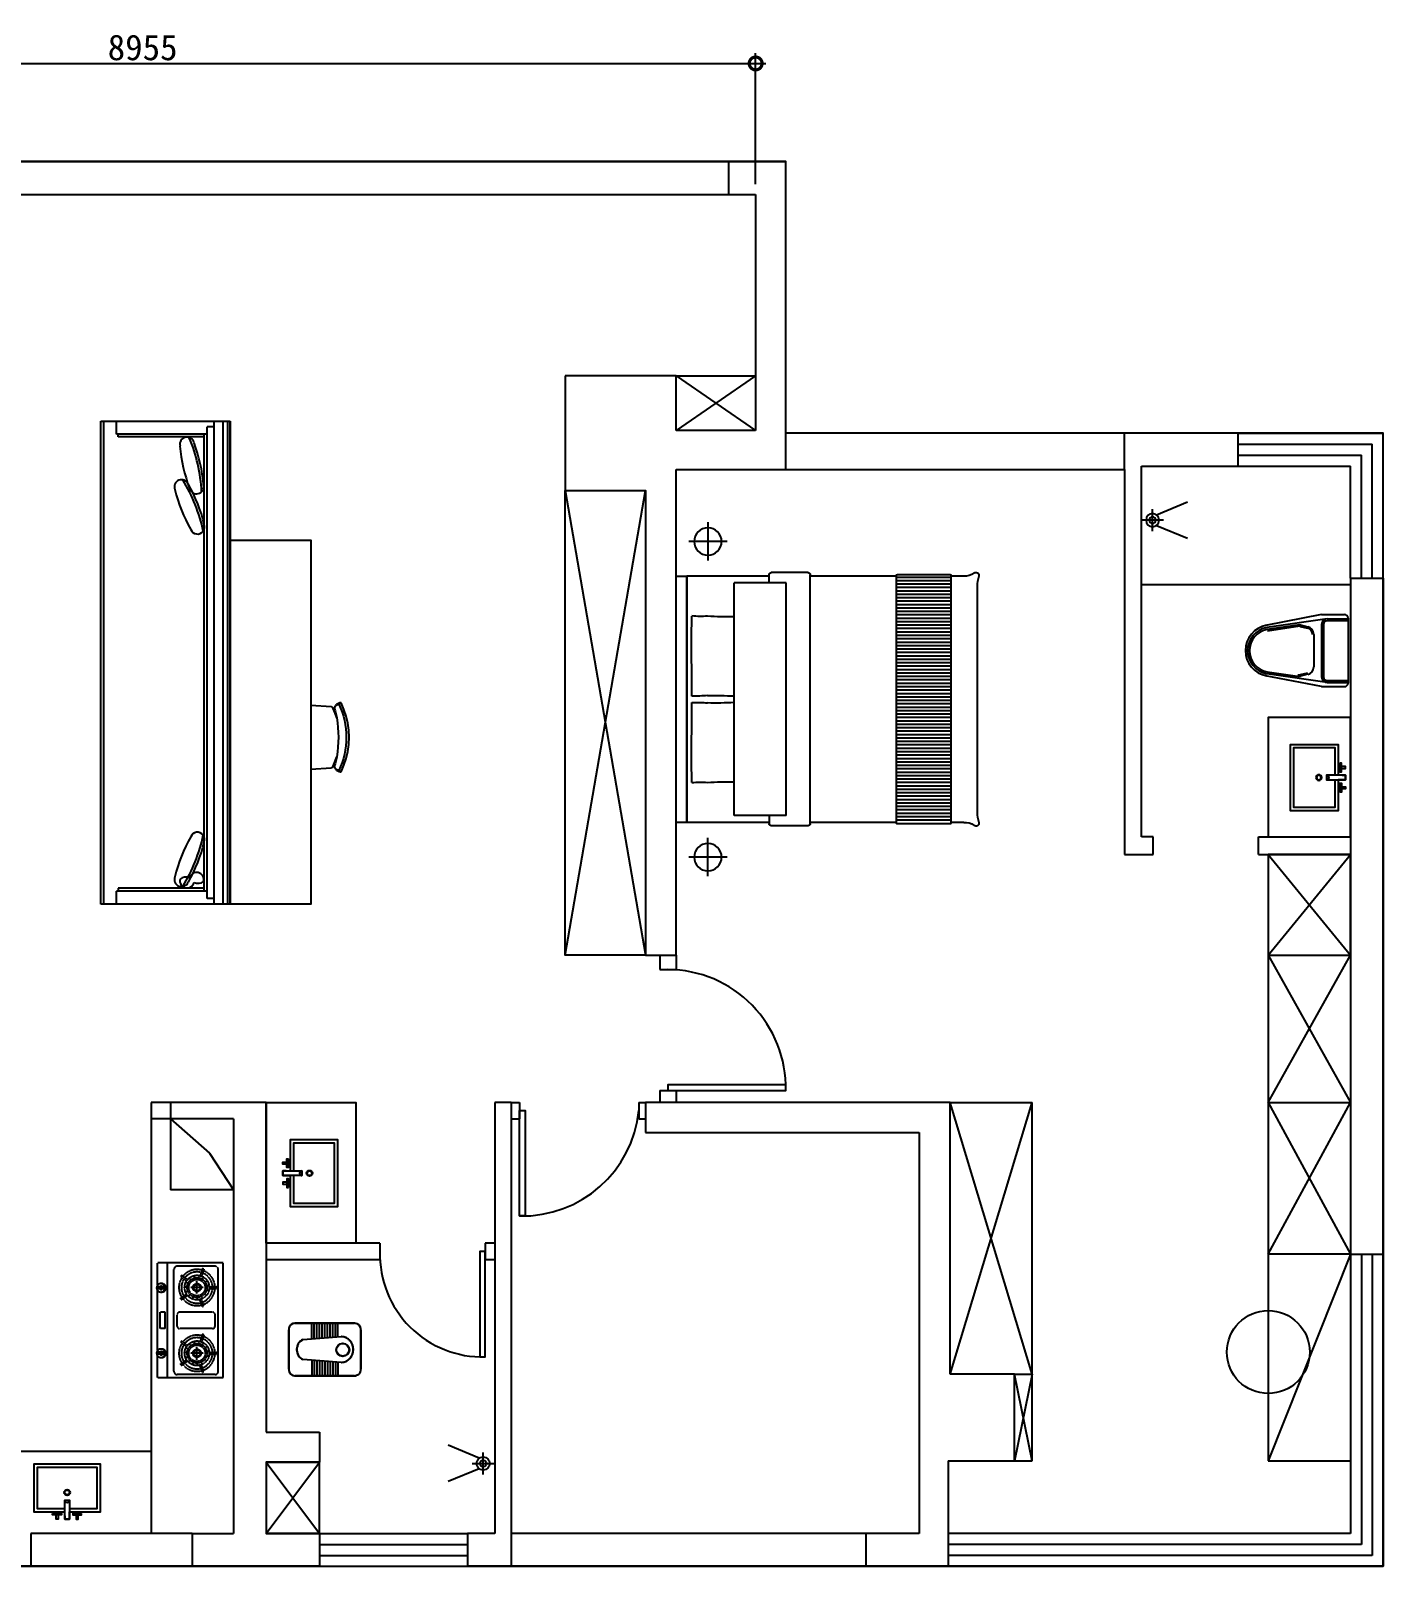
# Model space of a CAD drawing. Header units: millimetres. Extents: x -33522418 to 16198808, y -126322335 to -58690945.
# Drawn here: x -15893960 to -15884080, y -63962426 to -63951205 of the extents above; entities that cross this region are included whole.
import ezdxf

# ---------------------------------------------------------------- set-up
doc = ezdxf.new("R2010")
doc.units = ezdxf.units.MM
doc.header["$LTSCALE"] = 10
doc.header["$PDMODE"] = 3
doc.linetypes.add('DASH', pattern=[0.35, 0.25, -0.1])
for name, color, linetype in [('FF-FURN', 51, 'Continuous'), ('LAYER3', 4, 'Continuous'), ('LAYER4', 7, 'Continuous'), ('TOP', 7, 'Continuous'), ('家具内线', 8, 'Continuous'), ('家具外线', 4, 'Continuous')]:
    doc.layers.add(name, color=color, linetype=linetype)
doc.styles.get("Standard").update_dxf_attribs({"font": 'simkai.ttf'})
doc.dimstyles.new('75', dxfattribs={"dimscale": 75, "dimtxt": 2.5, "dimasz": 2.5, "dimexe": 1, "dimexo": 1, "dimgap": 0.3, "dimtad": 2, "dimdec": 0, "dimtxsty": 'Standard', "dimblk": 'DOTSMALL', "dimcen": 0.7, "dimdle": 1, "dimclrd": 1, "dimclre": 1, "dimclrt": 2, "dimadec": 0, "dimazin": 0, "dimtfac": 1, "dimtdec": 0, "dimtix": 1, "dimtmove": 2, "dimatfit": 3, "dimldrblk": 'DOTSMALL', "dimfxl": 1, "dimarcsym": 0})

# ---------------------------------------------------------------- blocks, each defined once
blk = doc.blocks.new('_DotSmall')
at = {"color": 0, "linetype": 'ByBlock', "const_width": 0.5}
blk.add_lwpolyline([(-0.0625, 0, 1), (0.0625, 0, 1)], format="xyb", close=True, dxfattribs=at)
blk = doc.blocks.new('*D812')
at = {"color": 1, "lineweight": -2, "transparency": 16777216}
for p, q in [((-15897620, -63952326), (-15897620, -63951369)), ((-15888665, -63952326), (-15888665, -63951369)), ((-15897695, -63951444), (-15888590, -63951444))]:
    blk.add_line(p, q, dxfattribs=at)
at = {"layer": 'Defpoints', "color": 0, "transparency": 16777216}
for p in [(-15888665, -63951444), (-15897620, -63952401), (-15888665, -63952401)]:
    blk.add_point(p, dxfattribs=at)
at = {"color": 1, "lineweight": -2, "transparency": 16777216, "xscale": 187.5, "yscale": 187.5, "zscale": 187.5, "rotation": 180}
blk.add_blockref('_DotSmall', (-15897620, -63951444), dxfattribs=at)
at = {"color": 1, "lineweight": -2, "transparency": 16777216, "xscale": 187.5, "yscale": 187.5, "zscale": 187.5}
blk.add_blockref('_DotSmall', (-15888665, -63951444), dxfattribs=at)
at = {"color": 2, "transparency": 16777216, "insert": (-15893143, -63951328), "char_height": 187.5, "attachment_point": 5}
blk.add_mtext('8955', dxfattribs=at)
blk = doc.blocks.new('werrqerqew')
at = {"linetype": 'DASH', "ltscale": 0.5}
for p, q in [((7933, 154369), (7933, 153529)), ((7933, 154369), (8413, 154369)), ((7969, 154321), (7969, 153577)), ((7993, 154345), (8269, 154345)), ((8293, 154321), (8293, 153577)), ((8341, 154369), (8341, 153529)), ((8413, 154369), (8413, 154208)), ((8413, 154170), (8413, 153730)), ((8413, 153692), (8413, 153529)), ((7933, 153529), (8413, 153529)), ((7993, 153553), (8269, 153553))]:
    blk.add_line(p, q, dxfattribs=at)
at = {"color": 251, "linetype": 'DASH', "ltscale": 0.5}
for p, q in [((8076, 154324), (8092, 154273)), ((8087, 154328), (8104, 154276)), ((8035, 154195), (7981, 154195)), ((8035, 154183), (7981, 154183)), ((8036, 154175), (8054, 154178)), ((8038, 154212), (8055, 154207)), ((8055, 154245), (8069, 154234)), ((8077, 154189), (8172, 154189)), ((8084, 154269), (8092, 154253)), ((8120, 154279), (8121, 154261)), ((8125, 154236), (8125, 154143)), ((8157, 154273), (8151, 154256)), ((8189, 154252), (8176, 154240)), ((8209, 154221), (8192, 154215)), ((8239, 154277), (8195, 154246)), ((8215, 154184), (8197, 154185)), ((8246, 154268), (8202, 154236)), ((8368, 154196), (8368, 154182)), ((8368, 154196), (8419, 154196)), ((8368, 154182), (8418, 154182)), ((8049, 154140), (8065, 154150)), ((8074, 154054), (8091, 154106)), ((8076, 154113), (8086, 154128)), ((8085, 154050), (8102, 154102)), ((8111, 154100), (8114, 154118)), ((8148, 154102), (8144, 154119)), ((8182, 154119), (8170, 154133)), ((8205, 154148), (8189, 154156)), ((8237, 154098), (8194, 154131)), ((8244, 154108), (8201, 154140)), ((7993, 153991), (7993, 153907)), ((8011, 154009), (8251, 154009)), ((8269, 153991), (8269, 153907)), ((8358, 154009), (8394, 154009)), ((8358, 154009), (8358, 153889)), ((8394, 154009), (8394, 153889)), ((8011, 153889), (8251, 153889)), ((8076, 153844), (8092, 153793)), ((8087, 153848), (8104, 153796)), ((8358, 153889), (8394, 153889)), ((8038, 153732), (8055, 153727)), ((8055, 153765), (8069, 153754)), ((8084, 153789), (8092, 153773)), ((8120, 153799), (8121, 153781)), ((8125, 153755), (8125, 153662)), ((8157, 153793), (8151, 153776)), ((8189, 153772), (8176, 153760)), ((8209, 153741), (8192, 153735)), ((8239, 153797), (8195, 153766)), ((8246, 153788), (8202, 153756)), ((8035, 153715), (7981, 153715)), ((8035, 153703), (7981, 153703)), ((8036, 153695), (8054, 153698)), ((8049, 153660), (8065, 153670)), ((8074, 153574), (8091, 153626)), ((8076, 153633), (8086, 153648)), ((8077, 153709), (8172, 153709)), ((8085, 153570), (8102, 153622)), ((8111, 153620), (8114, 153638)), ((8148, 153622), (8144, 153639)), ((8182, 153639), (8170, 153653)), ((8205, 153668), (8189, 153676)), ((8237, 153618), (8194, 153651)), ((8215, 153704), (8197, 153705)), ((8244, 153628), (8201, 153660)), ((8368, 153718), (8368, 153703)), ((8368, 153718), (8419, 153718)), ((8368, 153703), (8418, 153703))]:
    blk.add_line(p, q, dxfattribs=at)
for centre, radius in [((8125, 154189), 90), ((8125, 154189), 72), ((8125, 154189), 60), ((8125, 154189), 30), ((8125, 154189), 24), ((8125, 153709), 90), ((8125, 153709), 72), ((8125, 153709), 60), ((8125, 153709), 30), ((8125, 153709), 24)]:
    blk.add_circle(centre, radius, dxfattribs=at)
at = {"linetype": 'DASH', "ltscale": 0.5}
for centre, start, end in [((7993, 154321), 90, 180), ((8269, 154321), 0, 90), ((7993, 153577), 180, 270), ((8269, 153577), 270, 0)]:
    blk.add_arc(centre, 24, start, end, dxfattribs=at)
at = {"color": 251, "linetype": 'DASH', "ltscale": 0.5}
for centre, radius, start, end in [((8125, 154189), 132, 110.148, 177.3947), ((8125, 154189), 114, 110.5597, 176.983), ((8125, 154189), 144, 105.1548, 109.9308), ((8125, 154189), 132, 38.148, 104.9375), ((8125, 154189), 114, 38.5597, 104.5258), ((8125, 154189), 144, 177.612, 182.388), ((8125, 154189), 132, 182.6053, 248.9375), ((8125, 154189), 114, 183.017, 248.5258), ((8125, 154189), 114, 326.5597, 32.5258), ((8125, 154189), 132, 326.148, 32.9375), ((8125, 154189), 144, 33.1548, 37.9308), ((8381, 154189), 30.8, 157.5, 180), ((8381, 154189), 30.8, 180, 202.5), ((8381, 154189), 30.8, 135, 157.5), ((8381, 154189), 30.8, 202.5, 225), ((8389, 154189), 30.8, 157.5, 180), ((8389, 154189), 30.8, 180, 202.5), ((8381, 154189), 30.8, 112.5, 135), ((8389, 154189), 30.8, 135, 157.5), ((8389, 154189), 30.8, 202.5, 225), ((8389, 154189), 30.8, 112.5, 135), ((8381, 154189), 30.8, 90, 112.5), ((8389, 154189), 30.8, 90, 112.5), ((8386, 154189), 11.7, 34.9148, 145.0852), ((8386, 154189), 11.7, 221.223, 318.777), ((8381, 154189), 30.8, 82.9577, 90), ((8389, 154189), 30.8, 67.5, 90), ((8389, 154189), 30.8, 45, 67.5), ((8389, 154189), 30.8, 22.5, 45), ((8389, 154189), 30.8, 315, 337.5), ((8389, 154189), 30.8, 0, 22.5), ((8389, 154189), 30.8, 337.5, 0), ((8125, 154189), 132, 254.148, 320.9375), ((8125, 154189), 114, 254.5597, 320.5258), ((8125, 154189), 144, 321.1548, 325.9308), ((8381, 154189), 30.8, 225, 247.5), ((8389, 154189), 30.8, 225, 247.5), ((8381, 154189), 30.8, 247.5, 270), ((8389, 154189), 30.8, 247.5, 270), ((8381, 154189), 30.8, 270, 277.0423), ((8389, 154189), 30.8, 270, 292.5), ((8389, 154189), 30.8, 292.5, 315), ((8011, 153991), 18, 90, 180), ((8125, 154189), 144, 249.1548, 253.9308), ((8251, 153991), 18, 0, 90), ((8011, 153907), 18, 180, 270), ((8125, 153709), 144, 105.1548, 109.9308), ((8125, 153709), 132, 38.148, 104.9375), ((8251, 153907), 18, 270, 0), ((8125, 153709), 132, 110.148, 177.3947), ((8125, 153709), 114, 110.5597, 176.983), ((8125, 153709), 114, 38.5597, 104.5258), ((8125, 153709), 114, 326.5597, 32.5258), ((8125, 153709), 132, 326.148, 32.9375), ((8125, 153709), 144, 33.1548, 37.9308), ((8381, 153711), 30.8, 135, 157.5), ((8381, 153711), 30.8, 112.5, 135), ((8389, 153711), 30.8, 135, 157.5), ((8389, 153711), 30.8, 112.5, 135), ((8381, 153711), 30.8, 90, 112.5), ((8389, 153711), 30.8, 90, 112.5), ((8381, 153711), 30.8, 82.9577, 90), ((8389, 153711), 30.8, 67.5, 90), ((8389, 153711), 30.8, 45, 67.5), ((8389, 153711), 30.8, 22.5, 45), ((8125, 153709), 144, 177.612, 182.388), ((8125, 153709), 132, 182.6053, 248.9375), ((8125, 153709), 114, 183.017, 248.5258), ((8125, 153709), 132, 254.148, 320.9375), ((8125, 153709), 114, 254.5597, 320.5258), ((8125, 153709), 144, 321.1548, 325.9308), ((8381, 153711), 30.8, 157.5, 180), ((8381, 153711), 30.8, 180, 202.5), ((8381, 153711), 30.8, 202.5, 225), ((8389, 153711), 30.8, 157.5, 180), ((8389, 153711), 30.8, 180, 202.5), ((8381, 153711), 30.8, 225, 247.5), ((8389, 153711), 30.8, 202.5, 225), ((8389, 153711), 30.8, 225, 247.5), ((8381, 153711), 30.8, 247.5, 270), ((8386, 153711), 11.7, 34.9148, 145.0852), ((8389, 153711), 30.8, 247.5, 270), ((8386, 153711), 11.7, 221.223, 318.777), ((8381, 153711), 30.8, 270, 277.0423), ((8389, 153711), 30.8, 270, 292.5), ((8389, 153711), 30.8, 292.5, 315), ((8389, 153711), 30.8, 315, 337.5), ((8389, 153711), 30.8, 0, 22.5), ((8389, 153711), 30.8, 337.5, 0), ((8125, 153709), 144, 249.1548, 253.9308)]:
    blk.add_arc(centre, radius, start, end, dxfattribs=at)
blk = doc.blocks.new('A$C00aeb442')
at = {"color": 4, "ltscale": 3}
for p, q in [((0, 3530), (115, 3530)), ((0, 0), (0, 3530)), ((115, 3530), (829, 3530)), ((829, 3530), (945, 3530)), ((829, 0), (829, 3530)), ((945, 3530), (945, 0)), ((115, 0), (0, 0)), ((829, 0), (115, 0)), ((945, 0), (829, 0))]:
    blk.add_line(p, q, dxfattribs=at)
at = {"color": 250, "ltscale": 3}
for p, q in [((21, 0), (21, 3530)), ((115, 3435), (115, 3530)), ((829, 3488), (776, 3488)), ((776, 42), (776, 3488)), ((893, 0), (893, 3530)), ((928, 0), (928, 3530)), ((776, 3435), (115, 3435)), ((127, 3414), (127, 3435)), ((755, 3414), (127, 3414)), ((755, 94), (755, 3435)), ((127, 116), (127, 94)), ((755, 116), (127, 116)), ((115, 0), (115, 94)), ((776, 94), (115, 94)), ((829, 42), (776, 42))]:
    blk.add_line(p, q, dxfattribs=at)
for centre, radius, start, end in [((630, 3361), 52.5, 12.7946, 192.7946), ((-449, 2952), 1187, 2.9555, 22.6337), ((-431, 2956), 1187, 5.1665, 20.4228), ((1760, 3454), 1187, 185.1665, 200.4228), ((590, 3049), 52.5, 21.7296, 201.7296), ((1692, 3319), 1187, 194.1014, 209.3577), ((-413, 2480), 1187, 11.8905, 31.5687), ((-395, 2487), 1187, 14.1014, 29.3577), ((700, 3051), 52.5, 192.7946, 12.7946), ((706, 2757), 52.5, 201.7296, 21.7296), ((1692, -89), 1187, 150.6423, 165.8986), ((-413, 750), 1187, 328.4313, 348.1095), ((-395, 743), 1187, 330.6423, 345.8986), ((706, 473), 52.5, 338.2704, 158.2704), ((700, 179), 52.5, 347.2054, 167.2054), ((590, 181), 52.5, 158.2704, 338.2704), ((630, 171), 52.5, 167.2054, 347.2054), ((619, 134), 63.8, 62.5342, 129.2166), ((711, 216), 63.8, 242.5342, 309.2166)]:
    blk.add_arc(centre, radius, start, end, dxfattribs=at)
at = {"layer": 'LAYER4', "lineweight": -2}
blk.add_line((945, 125), (945, 3530), dxfattribs=at)
blk = doc.blocks.new('TUY')
at = {"color": 1, "extrusion": (-3.78179e-09, 3.15514e-09, -1)}
for p, q in [((411979, -863752, 0), (412027, -863732, 0)), ((411979, -863757, 0), (411979, -863752, 0)), ((411980, -863762, 0), (411979, -863757, 0)), ((411981, -863767, 0), (411980, -863762, 0)), ((411983, -863772, 0), (411981, -863767, 0)), ((411985, -863777, 0), (411983, -863772, 0)), ((411988, -863781, 0), (411985, -863777, 0)), ((412027, -863732, 0), (412076, -863716, 0)), ((412076, -863716, 0), (412127, -863704, 0)), ((412127, -863704, 0), (412178, -863697, 0)), ((412178, -863697, 0), (412230, -863695, 0)), ((412230, -863695, 0), (412282, -863697, 0)), ((412282, -863697, 0), (412334, -863704, 0)), ((412334, -863704, 0), (412385, -863716, 0)), ((412385, -863716, 0), (412434, -863732, 0)), ((412434, -863732, 0), (412482, -863752, 0)), ((412475, -863777, 0), (412473, -863781, 0)), ((412478, -863772, 0), (412475, -863777, 0)), ((412479, -863767, 0), (412478, -863772, 0)), ((412481, -863762, 0), (412479, -863767, 0)), ((412482, -863757, 0), (412481, -863762, 0)), ((412482, -863752, 0), (412482, -863757, 0)), ((411991, -863786, 0), (411988, -863781, 0)), ((411995, -863790, 0), (411991, -863786, 0)), ((411998, -863793, 0), (411995, -863790, 0)), ((412002, -863796, 0), (411998, -863793, 0)), ((411998, -863974, 0), (412008, -863826, 0)), ((412007, -863799, 0), (412002, -863796, 0)), ((412011, -863802, 0), (412007, -863799, 0)), ((412008, -863826, 0), (412009, -863823, 0)), ((412009, -863821, 0), (412010, -863819, 0)), ((412009, -863823, 0), (412009, -863821, 0)), ((412010, -863819, 0), (412012, -863817, 0)), ((412016, -863804, 0), (412011, -863802, 0)), ((412012, -863817, 0), (412013, -863815, 0)), ((412013, -863815, 0), (412015, -863814, 0)), ((412015, -863814, 0), (412016, -863812, 0)), ((412036, -863795, 0), (412016, -863804, 0)), ((412016, -863812, 0), (412018, -863811, 0)), ((412018, -863811, 0), (412020, -863810, 0)), ((412020, -863810, 0), (412088, -863785, 0)), ((412088, -863785, 0), (412036, -863795, 0)), ((412372, -863785, 0), (412407, -863796, 0)), ((412424, -863795, 0), (412372, -863785, 0)), ((412372, -863785, 0), (412372, -863785, 0)), ((412407, -863796, 0), (412441, -863810, 0)), ((412445, -863804, 0), (412424, -863795, 0)), ((412441, -863810, 0), (412442, -863811, 0)), ((412442, -863811, 0), (412444, -863812, 0)), ((412444, -863812, 0), (412446, -863814, 0)), ((412449, -863802, 0), (412445, -863804, 0)), ((412446, -863814, 0), (412448, -863815, 0)), ((412448, -863815, 0), (412449, -863817, 0)), ((412454, -863799, 0), (412449, -863802, 0)), ((412449, -863817, 0), (412450, -863819, 0)), ((412450, -863819, 0), (412451, -863821, 0)), ((412451, -863821, 0), (412452, -863823, 0)), ((412452, -863823, 0), (412453, -863826, 0)), ((412453, -863826, 0), (412463, -863974, 0)), ((412458, -863796, 0), (412454, -863799, 0)), ((412462, -863793, 0), (412458, -863796, 0)), ((412466, -863790, 0), (412462, -863793, 0)), ((412470, -863786, 0), (412466, -863790, 0)), ((412473, -863781, 0), (412470, -863786, 0))]:
    blk.add_line(p, q, dxfattribs=at)
at = {"color": 1}
blk.add_line((412482, -863752, 0), (412473, -863770, 0), dxfattribs=at)
at = {"color": 1, "extrusion": (3.78179e-09, -3.15514e-09, 1), "elevation": 0}
blk.add_lwpolyline([(411979, -863752), (411987, -863770)], dxfattribs=at)
at = {"color": 8}
blk.add_arc((412230, -864281, 0), 566, 64.5634, 115.4366, dxfattribs=at)
at = {"color": 1}
for centre, start, end in [((412045, -863750, 0), 198.98, 241.563), ((412415, -863750, 0), 298.437, 341.02)]:
    blk.add_arc(centre, 61.4, start, end, dxfattribs=at)
at = {"layer": 'FF-FURN', "color": 1}
blk.add_arc((412230, -864630, 0), 857, 80.4524, 99.5476, dxfattribs=at)
blk = doc.blocks.new('dser55555')
at = {"ltscale": 3, "extrusion": (0, 0, -1)}
for p, q in [((752482, 195764), (752482, 195414)), ((753082, 195414), (753082, 195764)), ((752482, 195414), (752700, 195414)), ((752761, 195379), (752761, 195348)), ((752761, 195348), (752803, 195348)), ((752803, 195348), (752803, 195414)), ((752803, 195414), (753082, 195414))]:
    blk.add_line(p, q, dxfattribs=at)
at = {"ltscale": 3}
for points in [[(752803, 195414), (753082, 195414), (753082, 195844), (752482, 195844), (752482, 195414), (752700, 195414)], [(752803, 195444), (753052, 195444), (753052, 195814), (752512, 195814), (752512, 195444), (752761, 195444)], [(752761, 195391), (752761, 195521), (752803, 195521), (752803, 195348), (752761, 195348), (752761, 195391)], [(752700, 195386), (752700, 195348), (752682, 195348), (752682, 195386)], [(752700, 195414), (752761, 195414)], [(752864, 195386), (752864, 195348), (752882, 195348), (752882, 195386)]]:
    blk.add_lwpolyline(points, dxfattribs=at)
for points in [[(752651, 195399), (752731, 195399), (752731, 195386), (752651, 195386)], [(752912, 195399), (752833, 195399), (752833, 195386), (752912, 195386)]]:
    blk.add_lwpolyline(points, close=True, dxfattribs=at)
blk.add_circle((752782, 195589), 26, dxfattribs=at)
at = {"color": 8, "ltscale": 3}
blk.add_circle((752782, 195589), 21, dxfattribs=at)
blk.add_arc((752782, 195521), 21.1, 180, 0, dxfattribs=at)
blk = doc.blocks.new('A$C42B20C4F')
at = {"layer": '家具内线', "lineweight": -3}
for p, q in [((113, 360), (0, 360)), ((112, 341), (0, 341)), ((118, 425), (96, 144)), ((120, 425), (98, 144)), ((286, 144), (264, 425)), ((288, 144), (266, 425)), ((271, 360), (384, 360)), ((272, 341), (384, 341)), ((110, 322), (0, 322)), ((109, 302), (0, 302)), ((107, 283), (0, 283)), ((106, 264), (0, 264)), ((104, 245), (0, 245)), ((103, 226), (0, 226)), ((274, 322), (384, 322)), ((275, 302), (384, 302)), ((277, 283), (384, 283)), ((278, 264), (384, 264)), ((280, 245), (384, 245)), ((281, 226), (384, 226)), ((101, 206), (0, 206)), ((99, 187), (0, 187)), ((96, 168), (0, 168)), ((283, 206), (384, 206)), ((285, 187), (384, 187)), ((288, 168), (384, 168))]:
    blk.add_line(p, q, dxfattribs=at)
at = {"layer": '家具内线', "lineweight": -3, "extrusion": (0, 0, -1)}
for centre, major_axis, start_param, end_param in [((192, 389), (-57.6, 57.9), -0.336584, 1.902277), ((192, 151), (-67.9, 68.2), 2.422907, 5.425972), ((194, 133), (-34, -33.9), 1.568245, 7.85143), ((194, 133), (-32.6, -32.4), 1.568245, 7.85143)]:
    blk.add_ellipse(centre, major_axis=major_axis, ratio=1, start_param=start_param, end_param=end_param, dxfattribs=at)
at = {"layer": '家具内线', "lineweight": -3}
for points, knots in [([(120, 424), (122, 427), (124, 430), (129, 438), (133, 443), (141, 451), (146, 455), (156, 461), (161, 463), (172, 467), (178, 468), (190, 469), (196, 469), (207, 468), (213, 467), (224, 463), (230, 460), (240, 454), (244, 450), (253, 442), (256, 437), (261, 430), (262, 427), (264, 424)], [-0.336584, -0.336584, -0.336584, -0.336584, -0.204849, -0.204849, 0.01679, 0.01679, 0.23843, 0.23843, 0.460069, 0.460069, 0.681708, 0.681708, 0.903347, 0.903347, 1.124986, 1.124986, 1.346625, 1.346625, 1.568265, 1.568265, 1.789904, 1.789904, 1.902277, 1.902277, 1.902277, 1.902277]), ([(286, 144), (286, 140), (285, 136), (283, 126), (281, 119), (276, 107), (273, 101), (265, 90), (260, 85), (250, 76), (245, 72), (233, 66), (227, 63), (215, 59), (208, 58), (195, 56), (188, 56), (175, 58), (168, 59), (156, 63), (149, 66), (138, 73), (133, 77), (123, 86), (118, 91), (111, 102), (108, 108), (102, 121), (101, 127), (99, 137), (98, 141), (98, 144)], [2.422907, 2.422907, 2.422907, 2.422907, 2.549239, 2.549239, 2.761779, 2.761779, 2.974319, 2.974319, 3.186859, 3.186859, 3.399398, 3.399398, 3.611938, 3.611938, 3.824478, 3.824478, 4.037018, 4.037018, 4.249558, 4.249558, 4.462098, 4.462098, 4.674638, 4.674638, 4.887178, 4.887178, 5.099718, 5.099718, 5.312258, 5.312258, 5.425972, 5.425972, 5.425972, 5.425972])]:
    blk.add_open_spline(points, degree=3, knots=knots, dxfattribs=at)
at = {"layer": '家具外线', "lineweight": -3, "ltscale": 3}
for p, q in [((0, 480), (3, 497)), ((0, 48), (0, 480)), ((3, 497), (10, 509)), ((10, 509), (14, 514)), ((14, 514), (25, 522)), ((25, 522), (37, 527)), ((37, 527), (48, 528)), ((48, 528), (336, 528)), ((48, 528), (48, 528)), ((336, 528), (347, 527)), ((347, 527), (353, 525)), ((353, 525), (364, 519)), ((364, 519), (370, 514)), ((370, 514), (377, 505)), ((377, 505), (381, 496)), ((381, 496), (384, 485)), ((384, 485), (384, 480)), ((384, 480), (384, 461)), ((384, 461), (384, 48)), ((1, 40), (0, 48)), ((5, 27), (1, 40)), ((12, 17), (5, 27)), ((14, 14), (12, 17)), ((30, 3), (14, 14)), ((38, 1), (30, 3)), ((48, 0), (38, 1)), ((336, 0), (48, 0)), ((342, 0), (336, 0)), ((352, 3), (342, 0)), ((360, 6), (352, 3)), ((370, 14), (360, 6)), ((372, 16), (370, 14)), ((378, 25), (372, 16)), ((382, 33), (378, 25)), ((383, 39), (382, 33)), ((384, 48), (383, 39))]:
    blk.add_line(p, q, dxfattribs=at)
at = {"layer": '家具外线', "lineweight": -3}
for p, q in [((0, 480), (0, 48)), ((336, 528), (48, 528)), ((384, 48), (384, 480)), ((48, 0), (336, 0))]:
    blk.add_line(p, q, dxfattribs=at)
at = {"layer": '家具外线', "lineweight": -3, "extrusion": (0, 0, -1)}
for centre, major_axis, start_param, end_param in [((48, 480), (-33.9, 34), -0.78795, 0.782847), ((336, 480), (-33.9, 34), 0.782847, 2.353643), ((48, 48), (-33.9, 34), 3.924439, 5.495236), ((336, 48), (-34, -33.9), 3.924439, 5.495236)]:
    blk.add_ellipse(centre, major_axis=major_axis, ratio=1, start_param=start_param, end_param=end_param, dxfattribs=at)
blk = doc.blocks.new('ly01')
for p, q in [((0, -200), (0, 0)), ((-48, -137), (-166, -419)), ((100, -100), (-100, -100)), ((48, -137), (166, -419))]:
    blk.add_line(p, q)
blk.add_circle((0, -100), 60)
at = {"color": 8}
blk.add_circle((0, -100), 30, dxfattribs=at)
blk = doc.blocks.new('A$C15B57E32')
at = {"color": 4}
for p, q in [((1880, 2587), (1880, 2307)), ((1740, 2447), (2020, 2447)), ((-88, 469), (-88, 2144)), ((-11, 2194), (103, 2194)), ((503, 2194), (1133, 2194)), ((1433, 2194), (2033, 2194)), ((2033, 394), (2033, 2194)), ((2112, 2194), (2033, 2194)), ((2033, 2194), (2033, 394)), ((2112, 394), (2112, 2194)), ((10, 394), (103, 394)), ((503, 394), (1133, 394)), ((1433, 394), (2033, 394)), ((2033, 394), (2112, 394)), ((1880, 0), (1880, 280)), ((1740, 140), (2020, 140))]:
    blk.add_line(p, q, dxfattribs=at)
at = {"color": 8}
for p, q in [((103, 389), (103, 2199)), ((503, 2187), (103, 2187)), ((503, 2162), (103, 2162)), ((503, 2137), (103, 2137)), ((108, 2204), (498, 2204)), ((503, 389), (503, 2199)), ((1133, 384), (1133, 2204)), ((1148, 2219), (1418, 2219)), ((1308, 2144), (1688, 2144)), ((1308, 444), (1308, 2144)), ((1433, 2144), (1433, 2204)), ((1688, 444), (1688, 2144)), ((503, 2112), (103, 2112)), ((503, 2087), (103, 2087)), ((503, 2062), (103, 2062)), ((503, 2037), (103, 2037)), ((503, 2012), (103, 2012)), ((503, 1987), (103, 1987)), ((503, 1962), (103, 1962)), ((503, 1937), (103, 1937)), ((503, 1912), (103, 1912)), ((503, 1887), (103, 1887)), ((503, 1862), (103, 1862)), ((503, 1837), (103, 1837)), ((503, 1812), (103, 1812)), ((503, 1787), (103, 1787)), ((503, 1762), (103, 1762)), ((503, 1737), (103, 1737)), ((503, 1712), (103, 1712)), ((503, 1687), (103, 1687)), ((503, 1662), (103, 1662)), ((503, 1637), (103, 1637)), ((503, 1612), (103, 1612)), ((503, 1587), (103, 1587)), ((503, 1562), (103, 1562)), ((503, 1537), (103, 1537)), ((503, 1512), (103, 1512)), ((503, 1487), (103, 1487)), ((503, 1462), (103, 1462)), ((503, 1437), (103, 1437)), ((503, 1412), (103, 1412)), ((503, 1387), (103, 1387)), ((503, 1362), (103, 1362)), ((503, 1337), (103, 1337)), ((503, 1312), (103, 1312)), ((503, 1287), (103, 1287)), ((503, 1262), (103, 1262)), ((503, 1237), (103, 1237)), ((503, 1212), (103, 1212)), ((503, 1187), (103, 1187)), ((503, 1162), (103, 1162)), ((503, 1137), (103, 1137)), ((503, 1112), (103, 1112)), ((503, 1087), (103, 1087)), ((503, 1062), (103, 1062)), ((503, 1037), (103, 1037)), ((503, 1012), (103, 1012)), ((503, 987), (103, 987)), ((503, 962), (103, 962)), ((503, 937), (103, 937)), ((503, 912), (103, 912)), ((503, 887), (103, 887)), ((503, 862), (103, 862)), ((503, 837), (103, 837)), ((503, 812), (103, 812)), ((503, 787), (103, 787)), ((503, 762), (103, 762)), ((503, 737), (103, 737)), ((503, 712), (103, 712)), ((503, 687), (103, 687)), ((503, 662), (103, 662)), ((503, 637), (103, 637)), ((503, 612), (103, 612)), ((503, 587), (103, 587)), ((503, 562), (103, 562)), ((503, 537), (103, 537)), ((503, 512), (103, 512)), ((503, 487), (103, 487)), ((503, 462), (103, 462)), ((503, 437), (103, 437)), ((503, 412), (103, 412)), ((503, 387), (103, 387)), ((108, 384), (498, 384)), ((1148, 369), (1418, 369)), ((1308, 444), (1688, 444)), ((1433, 444), (1433, 384))]:
    blk.add_line(p, q, dxfattribs=at)
at = {"color": 4}
for centre in [(1880, 2447), (1880, 140)]:
    blk.add_circle(centre, 100, dxfattribs=at)
for centre, radius, start, end in [((-79, 2200), 21.1, 46.5359, 191.9177), ((-363, 2117), 274, 0.3232, 16.5822), ((0, 2297), 104, 232.1587, 275.7516), ((-363, 470), 274, 343.4178, 359.6768), ((-79, 387), 21.1, 168.0823, 313.4641), ((0, 290), 104, 84.2484, 127.8413)]:
    blk.add_arc(centre, radius, start, end, dxfattribs=at)
at = {"color": 8}
for centre, radius, start, end in [((108, 2199), 5, 90, 180), ((498, 2199), 5, 0, 90), ((1148, 2204), 15, 90, 180), ((1418, 2204), 15, 0, 90), ((1745, 3926), 2030, 268.3883, 273.928), ((1936, 2450), 551, 264.5772, 276.3929), ((-6394, 1680), 8394, 358.3391, 0.8982), ((-3803, 1761), 5802, 0.4968, 1.3853), ((388, 1372), 1610, 358.0298, 2.4617), ((1827, -1740), 3061, 88.9727, 92.6082), ((1827, 4327), 3061, 267.3918, 271.0273), ((1971, 2278), 961, 264.6984, 271.5682), ((1971, 310), 961, 88.4318, 95.3016), ((388, 1215), 1610, 357.5383, 1.9702), ((-6394, 907), 8394, 359.1018, 1.6609), ((1745, -1339), 2030, 86.072, 91.6117), ((1936, 137), 551, 83.6071, 95.4228), ((-3803, 826), 5802, 358.6147, 359.5032), ((108, 389), 5, 180, 270), ((498, 389), 5, 270, 0), ((1148, 384), 15, 180, 270), ((1418, 384), 15, 270, 0)]:
    blk.add_arc(centre, radius, start, end, dxfattribs=at)
blk = doc.blocks.new('rtrtrewte')
at = {"color": 8}
for p, q in [((35840, 8633, -70), (35893, 8646, -70)), ((35842, 8624, -70), (35895, 8637, -70)), ((36134, 8615, -70), (35914, 8647, -70)), ((35798, 8345, -70), (35798, 8580, -70)), ((36132, 8319, -70), (35913, 8287, -70)), ((35914, 8278, -70), (36134, 8310, -70)), ((35840, 8292, -70), (35893, 8279, -70)), ((35895, 8288, -70), (35842, 8300, -70))]:
    blk.add_line(p, q, dxfattribs=at)
for centre, radius, start, end in [((35906, 8592, -70), 55, 81.7475, 103.4293), ((35906, 8592, -70), 46, 81.7475, 103.4293), ((35853, 8580, -70), 55, 103.4293, 180), ((36106, 8462, -70), 155, 280.0702, 79.9298), ((35853, 8345, -70), 55, 180, 256.5707), ((35853, 8345, -70), 46, 180, 256.5707), ((35906, 8332, -70), 55, 256.5707, 278.2525), ((35906, 8332, -70), 46, 256.5707, 278.2525)]:
    blk.add_arc(centre, radius, start, end, dxfattribs=at)
at = {"layer": 'TOP', "color": 4}
for p, q in [((35551, 8228, -70), (35551, 8696, -70)), ((35701, 8692, -70), (35551, 8692, -70)), ((35701, 8678, -70), (35551, 8678, -70)), ((35741, 8722, -70), (35577, 8722, -70)), ((35701, 8692, -70), (36136, 8629, -70)), ((35727, 8273, -70), (35727, 8652, -70)), ((35741, 8722, -70), (36145, 8643, -70)), ((35741, 8273, -70), (35741, 8652, -70)), ((35551, 8247, -70), (35701, 8247, -70)), ((35701, 8233, -70), (35551, 8233, -70)), ((35741, 8202, -70), (35577, 8202, -70)), ((35701, 8233, -70), (36136, 8296, -70)), ((35741, 8202, -70), (36145, 8282, -70))]:
    blk.add_line(p, q, dxfattribs=at)
for centre, radius, start, end in [((35577, 8696, -70), 26, 90, 180), ((35701, 8652, -70), 40, 0, 90), ((35701, 8652, -70), 26, 0, 90), ((36106, 8462, -70), 185, 279.9933, 80.0067), ((36106, 8462, -70), 169, 279.9933, 80.0067), ((35577, 8228, -70), 26, 180, 270), ((35701, 8273, -70), 26, 270, 0), ((35701, 8273, -70), 40, 270, 0)]:
    blk.add_arc(centre, radius, start, end, dxfattribs=at)

msp = doc.modelspace()

# ---------------------------------------------------------------- linework, layer by layer
for p, q in [((-15897855.4, -63952160.6), (-15888445.4, -63952160.6)), ((-15888860.4, -63952400.6), (-15888860.4, -63952160.6)), ((-15888445.4, -63954145.6), (-15888445.4, -63952160.6)), ((-15897620.4, -63952400.6), (-15888665.4, -63952400.6)), ((-15888665.4, -63952400.6), (-15888665.4, -63954125.6)), ((-15889245.4, -63953725.6), (-15890055.4, -63953725.6)), ((-15890055.4, -63953725.6), (-15890055.4, -63954565.6)), ((-15889245.4, -63954125.6), (-15889245.4, -63953725.6)), ((-15888665.4, -63954125.6), (-15889245.4, -63954125.6)), ((-15888445.4, -63954410.6), (-15888445.4, -63954145.6)), ((-15885970.4, -63954410.6), (-15885970.4, -63954145.6)), ((-15885140.4, -63954145.6), (-15885970.4, -63954145.6)), ((-15885140.4, -63954385.6), (-15885140.4, -63954145.6)), ((-15889245.4, -63957960.6), (-15889245.4, -63954410.6)), ((-15889245.4, -63954410.6), (-15888445.4, -63954410.6)), ((-15888445.4, -63954410.6), (-15885970.4, -63954410.6)), ((-15885970.4, -63954410.6), (-15885970.4, -63957224.6)), ((-15885845.4, -63957094.6), (-15885845.4, -63954385.6)), ((-15885845.4, -63954385.6), (-15885140.4, -63954385.6)), ((-15890055.4, -63954565.6), (-15889470.4, -63954565.6)), ((-15889470.4, -63954565.6), (-15889470.4, -63957960.6)), ((-15884320.4, -63955205.6), (-15884080.4, -63955205.6)), ((-15884320.4, -63955205.6), (-15884320.4, -63960145.6)), ((-15884080.4, -63955205.6), (-15884080.4, -63960145.6)), ((-15885761.6, -63957094.6), (-15885845.4, -63957094.6)), ((-15885761.6, -63957224.6), (-15885761.6, -63957094.6)), ((-15884991.6, -63957224.6), (-15884991.6, -63957094.6)), ((-15885970.4, -63957224.6), (-15885761.6, -63957224.6)), ((-15889470.4, -63957960.6), (-15889245.4, -63957960.6)), ((-15893080.4, -63959035.6), (-15893080.4, -63962185.6)), ((-15892940.4, -63959035.6), (-15892940.4, -63959675.6)), ((-15892240.4, -63959035.6), (-15892240.4, -63961445.6)), ((-15890570.4, -63959035.6), (-15890570.4, -63962185.6)), ((-15890450.4, -63959035.6), (-15890570.4, -63959035.6)), ((-15890450.4, -63959035.6), (-15890450.4, -63962425.6)), ((-15887245.4, -63959035.6), (-15889470.4, -63959035.6)), ((-15889470.4, -63959035.6), (-15889470.4, -63959255.6)), ((-15887245.4, -63961020.6), (-15887245.4, -63959035.6)), ((-15886645.4, -63961655.6), (-15886645.4, -63959035.6)), ((-15892480.4, -63959155.6), (-15892480.4, -63962185.6)), ((-15889470.4, -63959255.6), (-15887470.4, -63959255.6)), ((-15887470.4, -63959255.6), (-15887470.4, -63962185.6)), ((-15892480.4, -63959675.6), (-15892940.4, -63959675.6)), ((-15891409.9, -63960065.6), (-15892240.4, -63960065.6)), ((-15890570.4, -63960065.6), (-15890639.9, -63960065.6)), ((-15884320.4, -63960145.6), (-15884080.4, -63960145.6)), ((-15891409.9, -63960185.6), (-15892240.4, -63960185.6)), ((-15890570.4, -63960185.6), (-15890639.9, -63960185.6)), ((-15886774.3, -63961020.6), (-15887245.4, -63961020.6)), ((-15886774.3, -63961655.6), (-15886774.3, -63961020.6)), ((-15892240.4, -63961445.6), (-15891850.4, -63961445.6)), ((-15891850.4, -63961445.6), (-15891850.4, -63961665.6)), ((-15892240.4, -63961665.6), (-15892240.4, -63962185.6)), ((-15892240.4, -63961665.6), (-15891850.4, -63961665.6)), ((-15887259.3, -63961655.6), (-15886774.3, -63961655.6)), ((-15893960.4, -63962185.6), (-15893960.4, -63962425.6)), ((-15892780.4, -63962185.6), (-15892480.4, -63962185.6)), ((-15892780.4, -63962185.6), (-15892780.4, -63962425.6)), ((-15891850.4, -63962185.6), (-15892240.4, -63962185.6)), ((-15891850.4, -63962185.6), (-15891850.4, -63962425.6)), ((-15890570.4, -63962185.6), (-15890770.4, -63962185.6)), ((-15890770.4, -63962185.6), (-15890770.4, -63962425.6)), ((-15887860.4, -63962185.6), (-15890450.4, -63962185.6)), ((-15887470.4, -63962185.6), (-15887860.4, -63962185.6)), ((-15887860.4, -63962185.6), (-15887860.4, -63962425.6)), ((-15893960.4, -63962425.6), (-15894580.4, -63962425.6)), ((-15891850.4, -63962425.6), (-15892780.4, -63962425.6)), ((-15890450.4, -63962425.6), (-15890770.4, -63962425.6)), ((-15887860.4, -63962425.6), (-15890450.4, -63962425.6)), ((-15887245.4, -63962425.6), (-15887860.4, -63962425.6))]:
    msp.add_line(p, q)
at = {"color": 3}
for p, q in [((-15889245.4, -63953725.6), (-15888665.4, -63953725.6)), ((-15888665.4, -63953725.6), (-15889245.4, -63954125.6)), ((-15889245.4, -63953725.6), (-15888665.4, -63954125.6)), ((-15885970.4, -63954145.6), (-15888445.4, -63954145.6)), ((-15885140.4, -63954145.6), (-15884080.4, -63954145.6)), ((-15884080.4, -63955205.6), (-15884080.4, -63954145.6)), ((-15885140.4, -63954225.6), (-15884160.4, -63954225.6)), ((-15885140.4, -63954305.6), (-15884240.4, -63954305.6)), ((-15884240.4, -63955205.6), (-15884240.4, -63954305.6)), ((-15884160.4, -63955205.6), (-15884160.4, -63954225.6)), ((-15885140.4, -63954385.6), (-15884320.4, -63954385.6)), ((-15884320.4, -63955205.6), (-15884320.4, -63954385.6)), ((-15890055.4, -63957960.6), (-15889470.4, -63954565.6)), ((-15890055.4, -63954565.6), (-15889470.4, -63957960.6)), ((-15885845.4, -63955250.6), (-15884320.4, -63955250.6)), ((-15884991.6, -63957094.6), (-15884320.4, -63957094.6)), ((-15884991.6, -63957224.6), (-15884320.4, -63957224.6)), ((-15884920.4, -63957960.6), (-15884320.4, -63957224.6)), ((-15884920.4, -63957224.6), (-15884320.4, -63957960.6)), ((-15889365.4, -63957960.6), (-15889365.4, -63958065.5)), ((-15889245.4, -63957960.6), (-15889245.4, -63958065.5)), ((-15884920.4, -63957960.6), (-15884320.4, -63957960.6)), ((-15884920.4, -63959035.6), (-15884320.4, -63957960.6)), ((-15884920.4, -63957960.6), (-15884320.4, -63959035.6)), ((-15884920.4, -63957960.6), (-15884920.4, -63961655.6)), ((-15889365.4, -63958065.5), (-15889245.4, -63958065.5)), ((-15889365.4, -63958948.6), (-15889365.4, -63959035.6)), ((-15889365.4, -63958948.6), (-15889245.4, -63958948.6)), ((-15889245.4, -63958948.6), (-15889245.4, -63959035.6)), ((-15892940.4, -63959035.6), (-15893080.4, -63959035.6)), ((-15892240.4, -63959035.6), (-15892940.4, -63959035.6)), ((-15890450.4, -63959035.6), (-15890389.2, -63959035.6)), ((-15890389.2, -63959035.6), (-15890389.2, -63959155.6)), ((-15889519.1, -63959035.6), (-15889470.4, -63959035.6)), ((-15889519.1, -63959035.6), (-15889519.1, -63959155.6)), ((-15887245.4, -63959035.6), (-15886645.4, -63959035.6)), ((-15886645.4, -63961020.6), (-15887245.4, -63959035.6)), ((-15887245.4, -63961020.6), (-15886645.4, -63959035.6)), ((-15884920.4, -63959035.6), (-15884320.4, -63959035.6)), ((-15884920.4, -63960145.6), (-15884320.4, -63959035.6)), ((-15884920.4, -63959035.6), (-15884320.4, -63960145.6)), ((-15892940.4, -63959155.6), (-15893080.4, -63959155.6)), ((-15892480.4, -63959155.6), (-15892940.4, -63959155.6)), ((-15892940.4, -63959155.6), (-15892654.6, -63959406.8)), ((-15890450.4, -63959155.6), (-15890389.2, -63959155.6)), ((-15889519.1, -63959155.6), (-15889470.4, -63959155.6)), ((-15892654.6, -63959406.8), (-15892480.4, -63959675.6)), ((-15891409.9, -63960065.6), (-15891409.9, -63960185.6)), ((-15890639.9, -63960065.6), (-15890639.9, -63960185.6)), ((-15884320.4, -63960145.6), (-15884920.4, -63960145.6)), ((-15884320.4, -63960145.6), (-15884920.4, -63961655.6)), ((-15886774.3, -63961020.6), (-15886645.4, -63961020.6)), ((-15886645.4, -63961655.6), (-15886774.3, -63961020.6)), ((-15886645.4, -63961020.6), (-15886774.3, -63961655.6)), ((-15892240.4, -63962185.6), (-15891850.4, -63961665.6)), ((-15892240.4, -63961665.6), (-15891850.4, -63962185.6)), ((-15887259.3, -63961655.6), (-15887259.3, -63962425.6)), ((-15886774.3, -63961655.6), (-15886645.4, -63961655.6)), ((-15884920.4, -63961655.6), (-15884320.4, -63961655.6)), ((-15891850.4, -63962185.6), (-15890770.4, -63962185.6)), ((-15891850.4, -63962265.6), (-15890770.4, -63962265.6)), ((-15891850.4, -63962345.6), (-15890770.4, -63962345.6)), ((-15891850.4, -63962425.6), (-15890770.4, -63962425.6))]:
    msp.add_line(p, q, dxfattribs=at)
for points in [[(-15901070.4, -63952160.6), (-15901070.4, -63957635.6), (-15899225.4, -63957635.6), (-15899225.4, -63959845.6), (-15897490.4, -63959845.6), (-15897490.4, -63962425.6), (-15884080.4, -63962425.6), (-15884080.4, -63954145.6), (-15888445.4, -63954145.6), (-15888445.4, -63952160.6), (-15901070.4, -63952160.6)], [(-15893080.4, -63961585.6), (-15896646.5, -63961585.6), (-15896646.5, -63959605.6)]]:
    msp.add_lwpolyline(points, dxfattribs=at)
for points in [[(-15890055.4, -63954565.6), (-15889470.4, -63954565.6), (-15889470.4, -63957960.6), (-15890055.4, -63957960.6)], [(-15892503.6, -63954928), (-15891913.9, -63954928), (-15891913.9, -63957587.3), (-15892503.6, -63957587.3)], [(-15884922.2, -63957094.6), (-15884320.4, -63957094.6), (-15884320.4, -63956224.1), (-15884922.2, -63956224.1)], [(-15884920.4, -63957960.6), (-15884320.4, -63957960.6), (-15884320.4, -63957224.6), (-15884920.4, -63957224.6)], [(-15889305.4, -63958948.6), (-15888445.4, -63958948.6), (-15888445.4, -63958908.6), (-15889305.4, -63958908.6)], [(-15891586.1, -63960065.6), (-15892240.4, -63960065.6), (-15892240.4, -63959035.6), (-15891586.1, -63959035.6)], [(-15890389.2, -63959095.6), (-15890349.2, -63959095.6), (-15890349.2, -63959865.6), (-15890389.2, -63959865.6)], [(-15890639.9, -63960125.6), (-15890679.9, -63960125.6), (-15890679.9, -63960895.6), (-15890639.9, -63960895.6)], [(-15891850.4, -63961665.6), (-15892240.4, -63961665.6), (-15892240.4, -63962185.6), (-15891850.4, -63962185.6)]]:
    msp.add_lwpolyline(points, close=True, dxfattribs=at)
msp.add_circle((-15884920.4, -63960860.2), 302.7, dxfattribs=at)
for centre, radius, start, end in [((-15889308.3, -63958928.6), 863.1, 358.67217, 89.81109), ((-15890369.2, -63959011.5), 854.3, 268.65855, 354.35198), ((-15890659.9, -63960145.6), 750.3, 178.47247, 271.52753)]:
    msp.add_arc(centre, radius, start, end, dxfattribs=at)
at = {"layer": 'LAYER3'}
for p, q in [((-15884320.4, -63960145.6), (-15884320.4, -63962185.6)), ((-15884240.4, -63960145.6), (-15884240.4, -63962265.6)), ((-15884160.4, -63960145.6), (-15884160.4, -63962345.6)), ((-15884080.4, -63960145.6), (-15884080.4, -63962425.6)), ((-15892780.4, -63962185.6), (-15893960.4, -63962185.6)), ((-15884320.4, -63962185.6), (-15887259.3, -63962185.6)), ((-15884240.4, -63962265.6), (-15887259.3, -63962265.6)), ((-15884160.4, -63962345.6), (-15887259.3, -63962345.6)), ((-15892780.4, -63962425.6), (-15893960.4, -63962425.6)), ((-15884080.4, -63962425.6), (-15887259.3, -63962425.6))]:
    msp.add_line(p, q, dxfattribs=at)

# ---------------------------------------------------------------- block references
at = {"color": 3}
msp.add_blockref('A$C00aeb442', (-15893448.6, -63957587.3), dxfattribs=at)
at = {"xscale": -1, "rotation": 270}
msp.add_blockref('TUY', (-15027940.4, -64368598.1, 0), dxfattribs=at)
at = {"layer": 'LAYER4', "lineweight": -2}
for name, p, xscale, yscale, zscale, rotation in [('ly01', (-15885845.4, -63954781.2), -0.7999999999883585, 0.7999999999883585, 0.7999999999883585, 90), ('dser55555', (-15726124.1, -63346909), -0.8099999999976719, 0.8099999999976719, 0.81, 89.99999868244801), ('dser55555', (-16050351.3, -63349800), 0.8099999999976719, 0.8099999999976719, 0.81, 270.0000013175518), ('ly01', (-15890575.6, -63961674.2), 0.7999999999883585, 0.7999999999883585, 0.7999999999883585, 269.9999999999999), ('dser55555', (-16503447.8, -64120313.3), 0.8099999999976719, 0.8099999999976719, 0.81, 1.317551836316455e-06)]:
    msp.add_blockref(name, p, dxfattribs=dict(at, xscale=xscale, yscale=yscale, zscale=zscale, rotation=rotation))
at = {"layer": 'LAYER4', "lineweight": -2, "xscale": -1}
msp.add_blockref('A$C15B57E32', (-15887133.7, -63957383.7), dxfattribs=at)
at = {"layer": 'LAYER4', "lineweight": -2, "extrusion": (0, 0, -1), "xscale": -1.013513513520593, "yscale": 1.013513513520593, "zscale": -1.013513513513513, "rotation": 180}
msp.add_blockref('rtrtrewte', (15848306.6, -63947158, -71.4), dxfattribs=at)
at = {"layer": 'LAYER4', "lineweight": -2, "rotation": 180}
msp.add_blockref('werrqerqew', (-15884621.1, -63806679.9), dxfattribs=at)
at = {"layer": 'LAYER4', "lineweight": -2, "xscale": -1, "rotation": 90}
msp.add_blockref('A$C42B20C4F', (-15891547.9, -63960649.6), dxfattribs=at)

# ---------------------------------------------------------------- dimensions: what is measured, and where the dimension line sits
at = {"color": 3}
dim = msp.add_linear_dim(base=(-15888665.4, -63951444), p1=(-15897620.4, -63952400.6), p2=(-15888665.4, -63952400.6), dimstyle='75', dxfattribs=at)
dim.commit()
dim.dimension.update_dxf_attribs({"geometry": '*D812', "text_midpoint": (-15893142.9, -63951327.8)})

doc.saveas('drawing.dxf')
